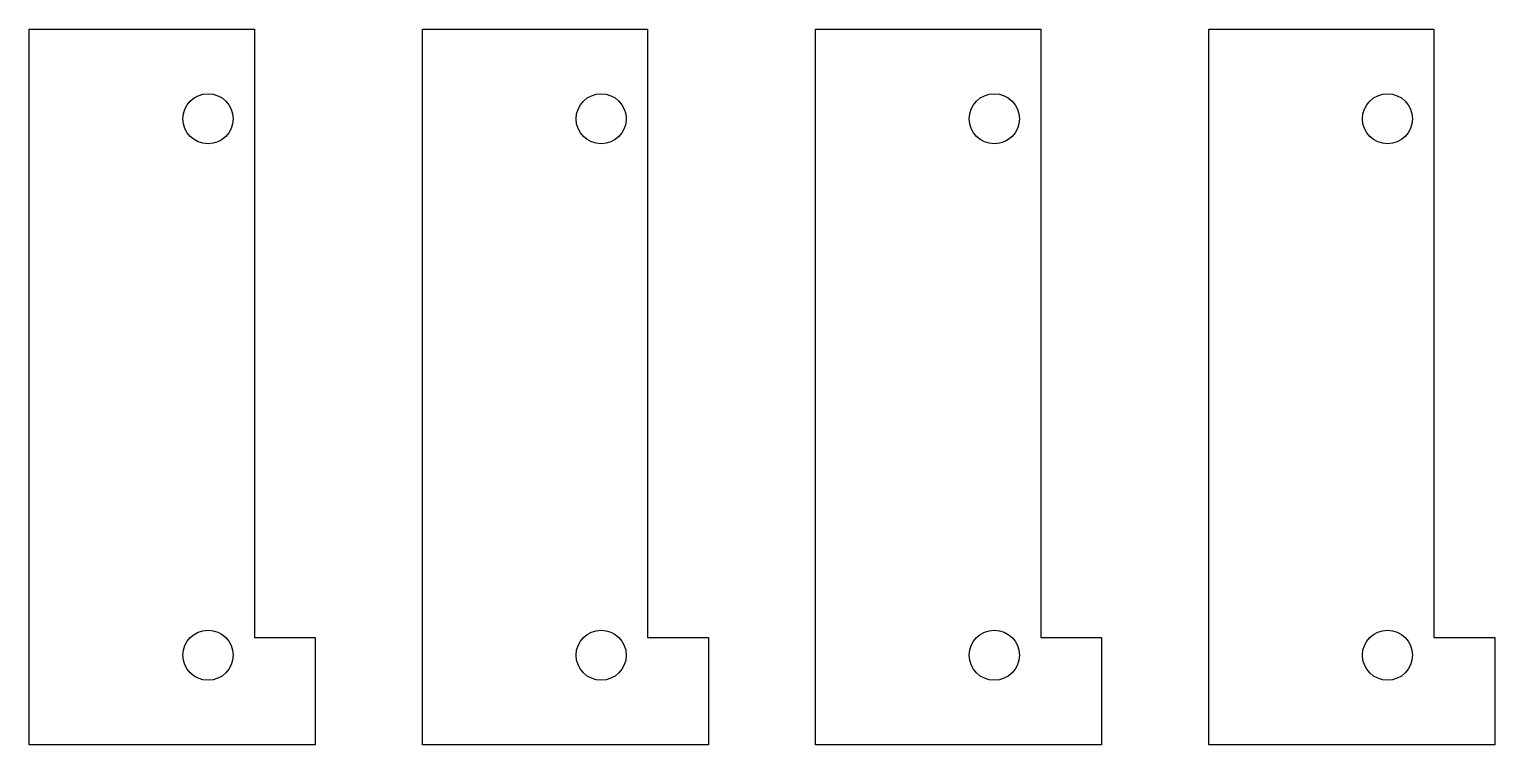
# Model space of a CAD drawing. Header units: millimetres. Extents: x 0 to 82, y -40 to 0.
import ezdxf

# ---------------------------------------------------------------- set-up
doc = ezdxf.new("R2010")
doc.units = ezdxf.units.MM

msp = doc.modelspace()

# ---------------------------------------------------------------- linework, layer by layer
for p, q in [((0, -40), (0, 0)), ((0, 0), (12.6, 0)), ((12.6, 0), (12.6, -34)), ((22, -40), (22, 0)), ((22, 0), (34.6, 0)), ((34.6, 0), (34.6, -34)), ((44, -40), (44, 0)), ((44, 0), (56.6, 0)), ((56.6, 0), (56.6, -34)), ((66, -40), (66, 0)), ((66, 0), (78.6, 0)), ((78.6, 0), (78.6, -34)), ((12.6, -34), (16, -34)), ((16, -34), (16, -40)), ((34.6, -34), (38, -34)), ((38, -34), (38, -40)), ((56.6, -34), (60, -34)), ((60, -34), (60, -40)), ((78.6, -34), (82, -34)), ((82, -34), (82, -40)), ((16, -40), (0, -40)), ((38, -40), (22, -40)), ((60, -40), (44, -40)), ((82, -40), (66, -40))]:
    msp.add_line(p, q)
for centre in [(10, -5), (32, -5), (54, -5), (76, -5), (10, -35), (32, -35), (54, -35), (76, -35)]:
    msp.add_circle(centre, 1.4)

doc.saveas('drawing.dxf')
